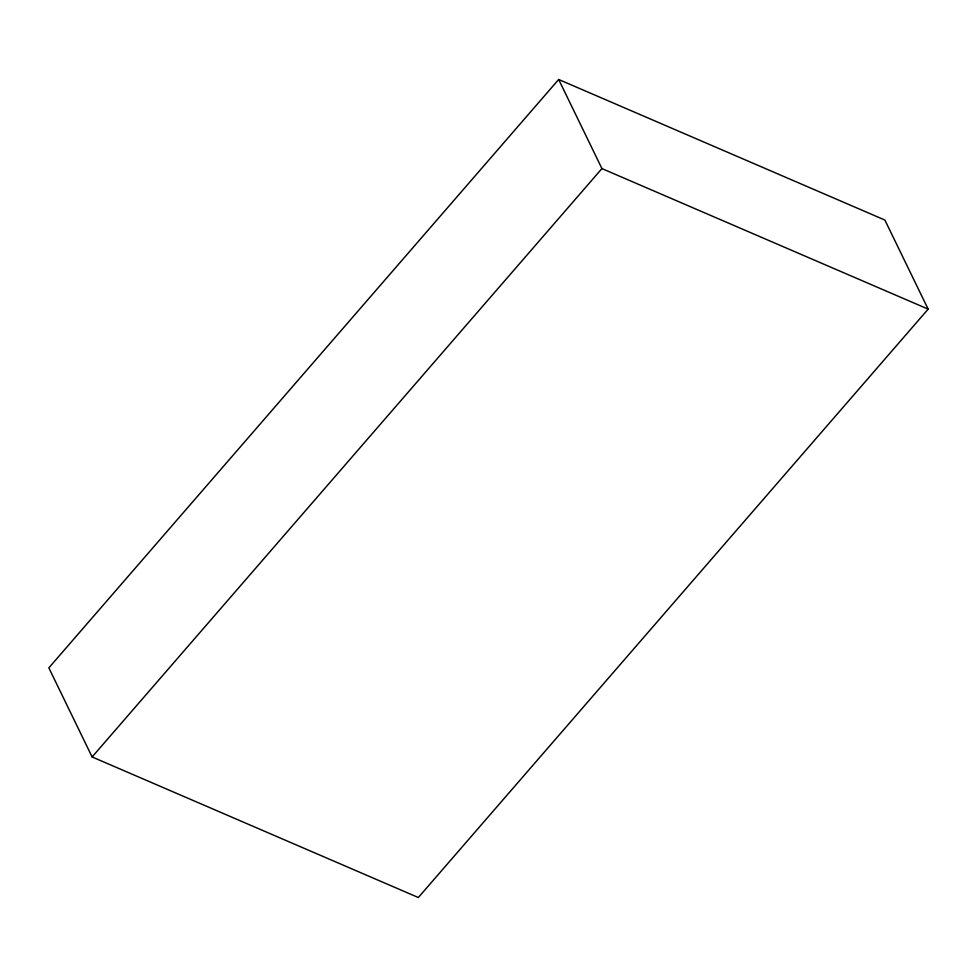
<?xml version="1.0" encoding="UTF-8"?>
<svg xmlns="http://www.w3.org/2000/svg" width="977" height="977" viewBox="0 0 977 977"><rect width="100%" height="100%" fill="white"/><g stroke="black" fill="none" stroke-linecap="round" stroke-linejoin="round"><path stroke-width="1.47" d="M558.673 79.479L48.85 667.865L92.119 756.955L418.327 897.521L928.15 309.135L884.881 220.045L558.673 79.479L601.93 168.581L928.15 309.135M92.119 756.955L601.93 168.581"/></g></svg>
